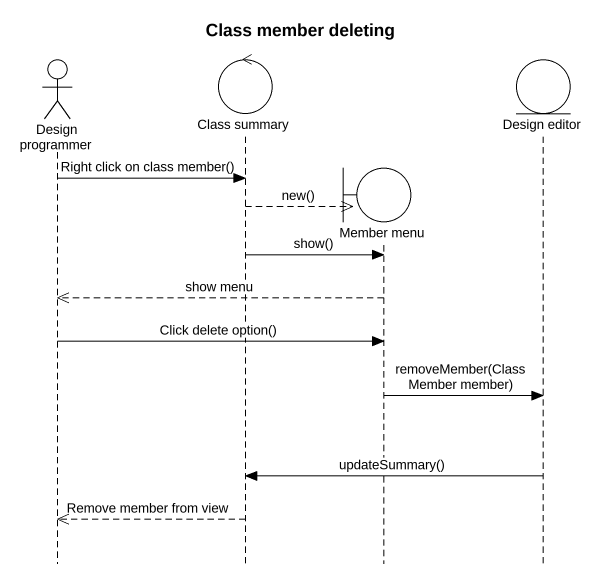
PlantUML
@startuml
title Class member deleting
hide footbox
actor "Design programmer" as Design_programmer
control "Class summary" as Class_summary
boundary "Member menu" as Member_menu
entity "Design editor" as Design_editor

Design_programmer -> Class_summary : Right click on class member()
Class_summary -->> Member_menu ** : new()
Class_summary -> Member_menu : show()
Member_menu -->> Design_programmer : show menu
Design_programmer -> Member_menu : Click delete option()
Member_menu -> Design_editor : removeMember(ClassMember member)
Design_editor -> Class_summary : updateSummary()
Class_summary -->> Design_programmer : Remove member from view
@enduml
